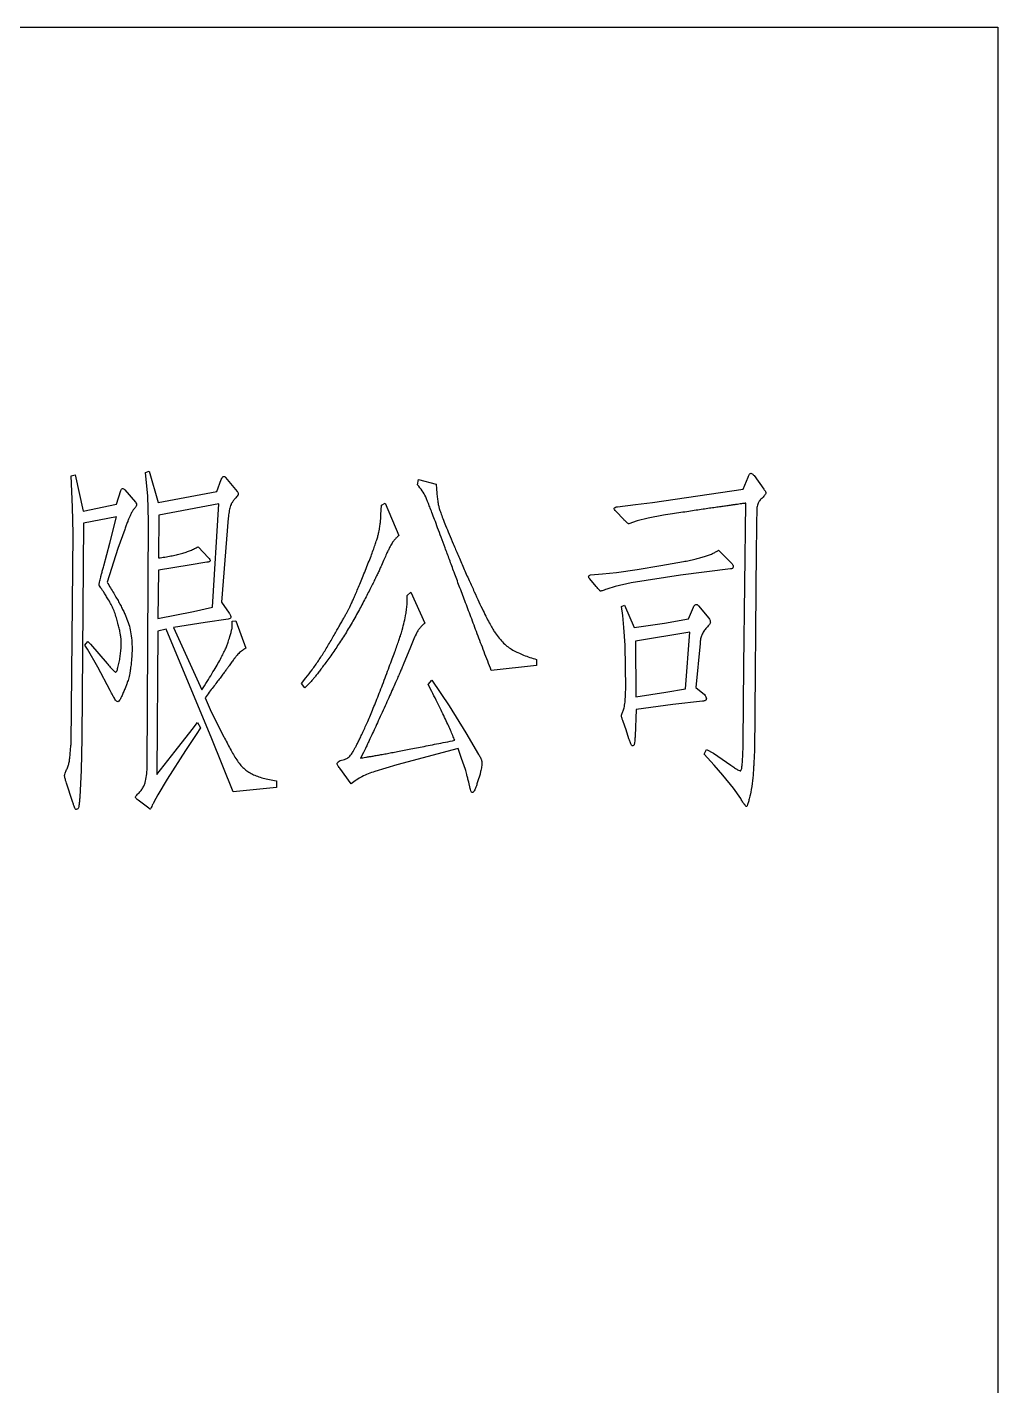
# Model space of a CAD drawing. Header units: millimetres. Extents: x 567 to 1204, y -320 to 307.
# Drawn here: x 840.3 to 955.8, y 145.1 to 306.9 of the extents above; entities that cross this region are included whole.
import ezdxf

# ---------------------------------------------------------------- set-up
doc = ezdxf.new("R2010")
doc.units = ezdxf.units.MM

msp = doc.modelspace()

# ---------------------------------------------------------------- linework, layer by layer
at = {"color": 7, "linetype": 'Continuous', "lineweight": 25}
for p, q in [((600.83, 306.86), (955.83, 306.86)), ((955.83, 306.86), (955.83, -208.14))]:
    msp.add_line(p, q, dxfattribs=at)
at = {"color": 1, "linetype": 'Continuous', "lineweight": 25}
for p, q in [((854.41, 253.87), (854.84, 254)), ((854.84, 254), (855.92, 250.29)), ((845.56, 253.44), (846.04, 253.57)), ((845.74, 249.73), (845.56, 253.44)), ((846.04, 253.57), (846.99, 249.26)), ((854.67, 251.02), (854.41, 253.87)), ((862.91, 251.58), (863.42, 253.01)), ((863.94, 253.26), (865.32, 251.58)), ((886.79, 252.4), (886.88, 253.01)), ((886.88, 253.01), (888.99, 252.45)), ((925.53, 251.88), (926.13, 253.31)), ((926.82, 253.48), (927.99, 251.88)), ((850.96, 250.07), (851.48, 251.71)), ((851.95, 251.8), (853.2, 250.33)), ((854.76, 248.05), (854.67, 251.02)), ((855.92, 250.29), (862.91, 251.58)), ((914.74, 250.29), (925.53, 251.88)), ((845.82, 246.58), (845.74, 249.73)), ((846.99, 249.26), (850.96, 250.07)), ((863.12, 250.12), (856, 248.78)), ((862.39, 237.82), (863.12, 250.12)), ((882.43, 248.82), (882.48, 249.95)), ((882.48, 249.95), (882.91, 250.2)), ((882.91, 250.2), (884.55, 246.36)), ((911.33, 248.26), (910.38, 249.26)), ((910.56, 249.77), (912.71, 250.03)), ((912.71, 250.03), (914.74, 250.29)), ((925.61, 230.83), (925.83, 250.2)), ((847.03, 247.83), (846.85, 222.24)), ((850.96, 248.56), (847.03, 247.83)), ((850.18, 245.46), (850.96, 248.56)), ((854.62, 218.92), (854.76, 248.05)), ((856, 248.78), (855.96, 243.69)), ((864.25, 248.43), (863.47, 238.42)), ((912.93, 248.09), (911.94, 247.74)), ((914.22, 248.43), (912.93, 248.09)), ((916.03, 248.78), (914.22, 248.43)), ((845.56, 221.59), (845.82, 246.58)), ((851.95, 247.09), (851.13, 244.81)), ((849.44, 242.73), (850.18, 245.46)), ((851.13, 244.81), (849.83, 240.8)), ((860.66, 245.02), (861.91, 243.69)), ((922.59, 244.6), (924.1, 243.12)), ((927.08, 244.6), (926.86, 220.47)), ((859.59, 242.82), (855.96, 242.22)), ((861.7, 243.17), (859.59, 242.82)), ((912.93, 242.31), (915.73, 242.78)), ((915.73, 242.78), (918.41, 243.25)), ((855.96, 242.22), (855.87, 236.48)), ((908.05, 240.28), (907.28, 241.18)), ((907.36, 241.66), (908.78, 241.79)), ((908.78, 241.79), (910.47, 241.96)), ((910.47, 241.96), (912.93, 242.31)), ((918.06, 241.62), (912.19, 240.71)), ((924.02, 242.39), (918.06, 241.62)), ((885.54, 239.2), (885.98, 239.63)), ((885.98, 239.63), (887.66, 235.92)), ((910.29, 240.28), (909.3, 239.97)), ((912.19, 240.71), (910.29, 240.28)), ((860.11, 237.3), (862.39, 237.82)), ((863.47, 238.42), (864.38, 237.13)), ((885.54, 238.38), (885.54, 239.2)), ((911.03, 237.9), (911.42, 238.07)), ((911.2, 236.83), (911.03, 237.9)), ((911.42, 238.07), (912.54, 235.4)), ((919.01, 236.44), (919.61, 237.82)), ((920.22, 237.99), (921.43, 236.52)), ((855.87, 236.48), (860.11, 237.3)), ((864.25, 236.39), (861.52, 236)), ((864.72, 236.18), (865.15, 236.22)), ((864.72, 235.4), (864.72, 236.18)), ((865.15, 236.22), (866.36, 232.94)), ((911.33, 235.4), (911.2, 236.83)), ((916.16, 235.92), (919.01, 236.44)), ((855.87, 234.97), (855.75, 217.93)), ((856.86, 235.19), (855.87, 234.97)), ((862.3, 222.16), (856.86, 235.19)), ((861.52, 236), (857.73, 235.4)), ((857.73, 235.4), (861.1, 227.98)), ((911.5, 233.29), (911.33, 235.4)), ((912.54, 235.4), (916.16, 235.92)), ((919.19, 234.84), (912.71, 233.8)), ((918.67, 228.11), (919.19, 234.84)), ((847.2, 233.29), (847.54, 233.76)), ((847.51, 232.81), (847.2, 233.29)), ((847.54, 233.76), (847.85, 233.41)), ((847.85, 233.41), (849.83, 231.13)), ((885.93, 233.07), (885.07, 230.96)), ((911.55, 228.2), (911.5, 233.29)), ((912.71, 233.8), (912.75, 227.16)), ((920.39, 233.5), (919.91, 228.28)), ((848.75, 230.7), (847.51, 232.81)), ((851.13, 230.65), (851.34, 231.61)), ((900.95, 231.61), (900.95, 230.87)), ((850.22, 227.89), (848.75, 230.7)), ((900.95, 230.87), (895.55, 230.27)), ((925.53, 221.72), (925.61, 230.83)), ((872.99, 228.75), (873.5, 229.41)), ((873.38, 228.24), (872.99, 228.75)), ((873.98, 228.84), (873.38, 228.24)), ((888.05, 228.63), (888.48, 229.14)), ((888.48, 229.14), (890.55, 226.08)), ((916.33, 227.72), (918.67, 228.11)), ((919.91, 228.28), (920.91, 227.42)), ((861.49, 227.03), (862.22, 225.35)), ((912.75, 227.16), (916.33, 227.72)), ((920.69, 226.64), (917.15, 226.26)), ((862.22, 225.35), (863.73, 222.41)), ((890.55, 226.08), (892.53, 222.85)), ((912.8, 225.65), (912.66, 222.46)), ((917.15, 226.26), (912.8, 225.65)), ((857.95, 220.69), (859.97, 223.28)), ((859.97, 223.28), (860.58, 224.09)), ((860.97, 223.45), (860.45, 222.68)), ((860.58, 224.09), (860.97, 223.45)), ((911.59, 223.23), (911.25, 224.23)), ((911.94, 222.16), (911.59, 223.23)), ((846.85, 222.24), (846.77, 218.4)), ((860.45, 222.68), (859.15, 220.78)), ((864.85, 215.85), (862.3, 222.16)), ((892.53, 222.85), (894.04, 220.3)), ((855.75, 217.93), (857.95, 220.69)), ((859.15, 220.78), (857, 217.36)), ((880.33, 220.51), (879.98, 219.87)), ((891.63, 220.99), (884.33, 219.05)), ((892.02, 219.82), (891.63, 220.99)), ((920.87, 220.34), (921.17, 220.9)), ((922.07, 219.01), (920.87, 220.34)), ((921.17, 220.9), (921.99, 220.43)), ((921.99, 220.43), (924.06, 219.01)), ((846.77, 218.4), (846.6, 215.25)), ((878.9, 216.81), (877.52, 218.66)), ((877.56, 219.57), (878.08, 219.7)), ((884.33, 219.05), (881.71, 218.27)), ((892.49, 218.49), (892.02, 219.82)), ((923.11, 217.84), (922.07, 219.01)), ((845.74, 214.69), (845, 216.89)), ((857, 217.36), (855.87, 215.51)), ((869.98, 217.15), (869.98, 216.37)), ((893.05, 216.24), (892.88, 216.98)), ((894.22, 217.97), (893.92, 217.02)), ((924.36, 216.29), (923.11, 217.84)), ((855.87, 215.51), (855.4, 214.6)), ((869.98, 216.37), (864.85, 215.85)), ((925.23, 215.04), (924.36, 216.29)), ((854.79, 213.91), (853.55, 214.86))]:
    msp.add_line(p, q, dxfattribs=at)
for points, knots in [([(863.42, 253.01), (863.46, 253.09), (863.51, 253.22), (863.64, 253.39), (863.82, 253.39), (863.9, 253.31), (863.94, 253.26)], [0, 0, 0, 0, 0.352903, 0.578422, 0.754874, 1, 1, 1, 1]), ([(895.55, 230.27), (895.27, 231.02), (894.71, 232.49), (893.9, 234.62), (893.14, 236.63), (892.43, 238.53), (891.76, 240.29), (891.15, 241.93), (890.59, 243.46), (890.07, 244.85), (889.61, 246.11), (889.19, 247.23), (888.83, 248.21), (888.51, 249.04), (888.25, 249.72), (888.04, 250.27), (887.88, 250.66), (887.68, 251.13), (887.34, 251.71), (886.98, 252.16), (886.79, 252.4)], [0, 0, 0, 0, 0.101225, 0.197022, 0.287295, 0.372046, 0.451118, 0.524667, 0.592694, 0.655293, 0.711868, 0.761915, 0.805687, 0.842932, 0.873652, 0.897847, 0.915871, 0.927276, 0.962092, 1, 1, 1, 1]), ([(888.99, 252.45), (889.01, 252.21), (889.04, 251.75), (889.1, 251.1), (889.18, 250.49), (889.25, 249.99), (889.38, 249.51), (889.56, 249.01), (889.8, 248.33), (890.14, 247.48), (890.56, 246.48), (891.05, 245.3), (891.62, 243.97), (892.25, 242.51), (892.89, 241.06), (893.51, 239.71), (894.06, 238.5), (894.55, 237.46), (895, 236.57), (895.37, 235.83), (895.71, 235.25), (896.05, 234.68), (896.49, 234.13), (897, 233.56), (897.54, 233.09), (898.12, 232.71), (898.74, 232.4), (899.42, 232.11), (900.16, 231.84), (900.68, 231.69), (900.95, 231.61)], [0, 0, 0, 0, 0.028284, 0.054332, 0.078668, 0.101064, 0.115242, 0.136701, 0.165406, 0.201464, 0.244885, 0.295344, 0.353411, 0.41852, 0.484066, 0.543213, 0.595524, 0.641679, 0.68112, 0.714086, 0.740723, 0.760821, 0.793455, 0.823853, 0.852137, 0.878923, 0.90609, 0.935123, 0.966478, 1, 1, 1, 1]), ([(926.13, 253.31), (926.15, 253.37), (926.2, 253.49), (926.27, 253.63), (926.35, 253.72), (926.46, 253.79), (926.65, 253.68), (926.75, 253.56), (926.82, 253.48)], [0, 0, 0, 0, 0.199217, 0.351909, 0.459707, 0.530764, 0.698407, 1, 1, 1, 1]), ([(851.48, 251.71), (851.5, 251.77), (851.53, 251.87), (851.66, 251.98), (851.82, 251.92), (851.9, 251.84), (851.95, 251.8)], [0, 0, 0, 0, 0.282235, 0.487326, 0.690514, 1, 1, 1, 1]), ([(865.24, 250.94), (865.14, 250.83), (864.97, 250.64), (864.75, 250.34), (864.58, 250.06), (864.44, 249.67), (864.34, 249.13), (864.28, 248.68), (864.25, 248.43)], [0, 0, 0, 0, 0.150744, 0.284878, 0.403055, 0.50698, 0.726942, 1, 1, 1, 1]), ([(865.32, 251.58), (865.36, 251.53), (865.43, 251.44), (865.47, 251.28), (865.4, 251.1), (865.3, 251), (865.24, 250.94)], [0, 0, 0, 0, 0.253572, 0.446312, 0.654349, 1, 1, 1, 1]), ([(927.99, 251.88), (928.05, 251.79), (928.16, 251.64), (928.24, 251.42), (928.18, 251.28), (928.1, 251.16), (927.97, 251.01), (927.76, 250.8), (927.51, 250.54), (927.31, 250.25), (927.22, 249.96), (927.16, 249.73), (927.15, 249.49), (927.15, 249.21), (927.13, 248.78), (927.13, 248.22), (927.11, 247.51), (927.1, 246.66), (927.09, 245.68), (927.09, 244.97), (927.08, 244.6)], [0, 0, 0, 0, 0.045219, 0.072458, 0.08482, 0.102809, 0.128788, 0.161133, 0.221769, 0.265138, 0.299595, 0.337928, 0.357126, 0.393724, 0.449463, 0.522645, 0.614963, 0.724742, 0.853636, 1, 1, 1, 1]), ([(853.2, 250.33), (853.25, 250.27), (853.33, 250.16), (853.37, 249.94), (853.22, 249.71), (853.05, 249.53), (852.9, 249.34), (852.81, 249.17), (852.69, 248.96), (852.58, 248.68), (852.43, 248.36), (852.28, 247.99), (852.12, 247.56), (852.01, 247.25), (851.95, 247.09)], [0, 0, 0, 0, 0.064295, 0.110813, 0.171711, 0.279709, 0.320033, 0.371589, 0.439617, 0.522748, 0.619344, 0.731977, 0.858434, 1, 1, 1, 1]), ([(910.38, 249.26), (910.32, 249.31), (910.22, 249.4), (910.15, 249.61), (910.33, 249.74), (910.47, 249.76), (910.56, 249.77)], [0, 0, 0, 0, 0.304897, 0.493181, 0.683335, 1, 1, 1, 1]), ([(925.83, 250.2), (925.77, 250.2), (925.65, 250.18), (925.43, 250.15), (925.15, 250.11), (924.81, 250.06), (924.41, 250.01), (923.95, 249.93), (923.42, 249.86), (922.84, 249.78), (922.2, 249.69), (921.5, 249.59), (920.73, 249.47), (919.91, 249.35), (919.03, 249.22), (918.08, 249.08), (917.08, 248.93), (916.39, 248.83), (916.03, 248.78)], [0, 0, 0, 0, 0.016264, 0.038462, 0.067145, 0.101677, 0.142783, 0.189829, 0.243359, 0.302735, 0.367958, 0.439757, 0.518135, 0.601719, 0.692428, 0.788436, 0.890929, 1, 1, 1, 1]), ([(873.5, 229.41), (873.75, 229.73), (874.27, 230.4), (875.01, 231.47), (875.75, 232.63), (876.36, 233.65), (876.84, 234.48), (877.17, 235.06), (877.47, 235.59), (877.75, 236.07), (877.99, 236.51), (878.21, 236.89), (878.39, 237.23), (878.56, 237.54), (878.72, 237.87), (878.91, 238.25), (879.12, 238.72), (879.35, 239.26), (879.62, 239.89), (879.91, 240.59), (880.24, 241.38), (880.58, 242.22), (880.91, 243.06), (881.24, 243.85), (881.49, 244.58), (881.73, 245.22), (881.91, 245.8), (882.07, 246.29), (882.17, 246.72), (882.26, 247.17), (882.32, 247.64), (882.39, 248.12), (882.42, 248.5), (882.43, 248.72), (882.43, 248.82)], [0, 0, 0, 0, 0.056456, 0.117095, 0.180772, 0.24879, 0.28237, 0.313415, 0.341667, 0.367531, 0.390604, 0.411031, 0.428926, 0.444032, 0.459928, 0.479667, 0.503126, 0.530857, 0.562165, 0.597755, 0.637195, 0.680372, 0.723715, 0.763207, 0.798812, 0.830572, 0.858579, 0.882751, 0.902867, 0.91948, 0.946415, 0.96912, 0.986658, 1, 1, 1, 1]), ([(911.94, 247.74), (911.91, 247.75), (911.82, 247.77), (911.7, 247.89), (911.53, 248.05), (911.4, 248.18), (911.33, 248.26)], [0, 0, 0, 0, 0.117849, 0.316034, 0.613179, 1, 1, 1, 1]), ([(884.55, 246.36), (884.46, 246.27), (884.27, 246.1), (883.99, 245.81), (883.72, 245.41), (883.48, 244.98), (883.24, 244.49), (883, 243.99), (882.72, 243.34), (882.44, 242.72), (882.19, 242.15), (881.95, 241.66), (881.7, 241.11), (881.41, 240.53), (881.09, 239.9), (880.74, 239.21), (880.36, 238.49), (879.82, 237.46), (879.11, 236.18), (878.21, 234.68), (877.29, 233.25), (876.5, 232.12), (875.89, 231.28), (875.48, 230.73), (875.12, 230.24), (874.8, 229.83), (874.53, 229.48), (874.31, 229.2), (874.13, 229), (874.02, 228.89), (873.98, 228.84)], [0, 0, 0, 0, 0.018707, 0.036974, 0.058633, 0.088996, 0.109444, 0.136992, 0.171384, 0.212598, 0.236127, 0.262566, 0.291785, 0.323362, 0.35786, 0.39528, 0.435351, 0.477927, 0.564663, 0.649479, 0.732046, 0.812721, 0.850363, 0.883957, 0.913506, 0.939013, 0.960291, 0.977537, 0.990763, 1, 1, 1, 1]), ([(855.96, 243.69), (856.22, 243.72), (856.7, 243.79), (857.41, 243.91), (858.07, 244.05), (858.68, 244.21), (859.25, 244.38), (859.76, 244.57), (860.23, 244.78), (860.52, 244.94), (860.66, 245.02)], [0, 0, 0, 0, 0.155012, 0.300156, 0.437101, 0.566087, 0.685773, 0.798083, 0.902248, 1, 1, 1, 1]), ([(918.41, 243.25), (918.64, 243.3), (919.1, 243.38), (919.75, 243.53), (920.35, 243.68), (920.9, 243.84), (921.4, 244.01), (921.85, 244.19), (922.24, 244.38), (922.48, 244.53), (922.59, 244.6)], [0, 0, 0, 0, 0.163299, 0.314443, 0.454681, 0.584141, 0.703456, 0.812982, 0.911245, 1, 1, 1, 1]), ([(851.48, 234.24), (851.46, 234.38), (851.41, 234.69), (851.31, 235.19), (851.17, 235.77), (851, 236.4), (850.8, 237.06), (850.55, 237.69), (850.27, 238.28), (849.96, 238.81), (849.65, 239.27), (849.42, 239.66), (849.23, 239.93), (849.09, 240.16), (848.99, 240.33), (848.87, 240.44), (848.88, 240.55), (848.9, 240.66), (848.95, 240.84), (849, 241.09), (849.09, 241.41), (849.18, 241.79), (849.31, 242.24), (849.4, 242.56), (849.44, 242.73)], [0, 0, 0, 0, 0.046574, 0.102811, 0.167291, 0.241089, 0.31788, 0.391215, 0.462367, 0.531773, 0.593899, 0.643081, 0.679267, 0.702492, 0.730163, 0.745257, 0.750838, 0.76357, 0.783707, 0.812313, 0.847683, 0.890833, 0.941439, 1, 1, 1, 1]), ([(861.91, 243.69), (861.97, 243.63), (862.07, 243.54), (862.13, 243.37), (862.07, 243.27), (861.99, 243.22), (861.86, 243.19), (861.76, 243.18), (861.7, 243.17)], [0, 0, 0, 0, 0.286174, 0.465827, 0.541275, 0.646963, 0.79998, 1, 1, 1, 1]), ([(924.1, 243.12), (924.17, 243.04), (924.29, 242.89), (924.37, 242.63), (924.25, 242.4), (924.1, 242.39), (924.02, 242.39)], [0, 0, 0, 0, 0.339909, 0.580262, 0.763148, 1, 1, 1, 1]), ([(907.28, 241.18), (907.24, 241.23), (907.17, 241.31), (907.12, 241.46), (907.19, 241.62), (907.3, 241.65), (907.36, 241.66)], [0, 0, 0, 0, 0.274753, 0.502622, 0.724135, 1, 1, 1, 1]), ([(849.83, 240.8), (849.97, 240.58), (850.24, 240.14), (850.62, 239.5), (850.97, 238.9), (851.29, 238.34), (851.56, 237.81), (851.81, 237.31), (852.02, 236.85), (852.27, 236.28), (852.51, 235.56), (852.7, 234.63), (852.81, 233.64), (852.81, 232.95), (852.81, 232.6)], [0, 0, 0, 0, 0.088893, 0.172472, 0.250868, 0.323371, 0.39066, 0.453434, 0.510447, 0.562055, 0.662213, 0.768244, 0.880488, 1, 1, 1, 1]), ([(909.3, 239.97), (909.19, 239.94), (909.01, 239.88), (908.77, 239.79), (908.62, 239.75), (908.52, 239.72), (908.46, 239.81), (908.37, 239.9), (908.22, 240.07), (908.11, 240.2), (908.05, 240.28)], [0, 0, 0, 0, 0.223584, 0.38536, 0.489336, 0.531134, 0.572306, 0.660728, 0.805101, 1, 1, 1, 1]), ([(878.08, 219.7), (878.2, 219.75), (878.48, 219.86), (878.75, 220.12), (878.93, 220.36), (879.06, 220.56), (879.21, 220.81), (879.38, 221.13), (879.58, 221.5), (879.79, 221.93), (880.03, 222.42), (880.29, 222.97), (880.57, 223.58), (880.87, 224.26), (881.18, 225), (881.52, 225.8), (881.86, 226.68), (882.23, 227.61), (882.62, 228.61), (883.01, 229.66), (883.4, 230.68), (883.75, 231.62), (884.06, 232.46), (884.32, 233.19), (884.55, 233.81), (884.72, 234.34), (884.86, 234.75), (885.02, 235.33), (885.21, 236.07), (885.36, 236.85), (885.46, 237.42), (885.5, 237.78), (885.54, 238.1), (885.54, 238.29), (885.54, 238.38)], [0, 0, 0, 0, 0.019498, 0.04414, 0.05286, 0.064168, 0.078799, 0.096346, 0.116826, 0.14067, 0.167181, 0.197062, 0.230183, 0.266136, 0.305631, 0.348792, 0.394685, 0.443957, 0.496784, 0.552764, 0.607753, 0.657273, 0.70103, 0.739027, 0.771664, 0.79884, 0.820264, 0.836247, 0.88668, 0.93269, 0.953366, 0.971377, 0.987137, 1, 1, 1, 1]), ([(919.61, 237.82), (919.65, 237.9), (919.72, 238.03), (919.88, 238.17), (920.08, 238.14), (920.17, 238.04), (920.22, 237.99)], [0, 0, 0, 0, 0.320293, 0.540152, 0.737737, 1, 1, 1, 1]), ([(864.38, 237.13), (864.43, 237.03), (864.53, 236.88), (864.6, 236.63), (864.47, 236.43), (864.33, 236.41), (864.25, 236.39)], [0, 0, 0, 0, 0.351098, 0.577747, 0.749729, 1, 1, 1, 1]), ([(921.43, 236.52), (921.49, 236.43), (921.58, 236.28), (921.64, 236.06), (921.59, 235.9), (921.5, 235.76), (921.36, 235.58), (921.12, 235.33), (920.83, 234.99), (920.59, 234.52), (920.44, 234.03), (920.41, 233.68), (920.39, 233.5)], [0, 0, 0, 0, 0.092302, 0.158862, 0.192076, 0.239974, 0.304087, 0.385034, 0.548964, 0.696505, 0.841208, 1, 1, 1, 1]), ([(861.1, 227.98), (861.31, 228.31), (861.73, 228.95), (862.3, 229.87), (862.79, 230.71), (863.23, 231.45), (863.58, 232.13), (863.87, 232.71), (864.1, 233.2), (864.27, 233.73), (864.42, 234.27), (864.57, 234.78), (864.67, 235.14), (864.71, 235.33), (864.72, 235.4)], [0, 0, 0, 0, 0.14352, 0.273664, 0.390877, 0.494914, 0.586041, 0.664088, 0.728799, 0.781555, 0.865509, 0.929504, 0.974817, 1, 1, 1, 1]), ([(887.66, 235.92), (887.55, 235.83), (887.33, 235.66), (887.04, 235.34), (886.79, 235), (886.53, 234.5), (886.25, 233.85), (886.04, 233.33), (885.93, 233.07)], [0, 0, 0, 0, 0.126096, 0.249181, 0.375093, 0.500307, 0.750772, 1, 1, 1, 1]), ([(851.34, 231.61), (851.37, 231.81), (851.43, 232.24), (851.5, 232.9), (851.54, 233.57), (851.5, 234.02), (851.48, 234.24)], [0, 0, 0, 0, 0.238932, 0.491693, 0.750484, 1, 1, 1, 1]), ([(866.36, 232.94), (866.17, 232.83), (865.84, 232.62), (865.46, 232.29), (865.19, 231.98), (864.96, 231.67), (864.66, 231.29), (864.39, 230.91), (864.14, 230.54), (863.89, 230.21), (863.6, 229.82), (863.27, 229.37), (862.88, 228.86), (862.46, 228.3), (861.99, 227.68), (861.66, 227.25), (861.49, 227.03)], [0, 0, 0, 0, 0.083312, 0.154426, 0.193222, 0.242856, 0.30625, 0.38062, 0.425282, 0.479883, 0.542781, 0.615138, 0.697453, 0.789228, 0.889962, 1, 1, 1, 1]), ([(852.81, 232.6), (852.8, 232.3), (852.76, 231.7), (852.68, 230.94), (852.6, 230.35), (852.54, 229.95), (852.47, 229.59), (852.38, 229.27), (852.27, 228.94), (852.14, 228.57), (851.96, 228.13), (851.78, 227.66), (851.58, 227.23), (851.42, 226.88), (851.27, 226.68), (851.1, 226.54), (850.91, 226.69), (850.73, 226.93), (850.49, 227.36), (850.32, 227.7), (850.22, 227.89)], [0, 0, 0, 0, 0.110653, 0.228088, 0.284558, 0.335598, 0.380641, 0.420431, 0.460915, 0.511024, 0.569565, 0.636724, 0.699768, 0.747361, 0.779852, 0.798515, 0.818566, 0.857805, 0.91805, 1, 1, 1, 1]), ([(849.83, 231.13), (849.96, 230.99), (850.19, 230.73), (850.48, 230.39), (850.69, 230.22), (850.82, 230.07), (850.94, 230.11), (851, 230.24), (851.07, 230.41), (851.11, 230.56), (851.13, 230.65)], [0, 0, 0, 0, 0.277538, 0.48228, 0.618722, 0.685633, 0.722908, 0.78142, 0.872076, 1, 1, 1, 1]), ([(885.07, 230.96), (885.02, 230.83), (884.9, 230.54), (884.69, 230.06), (884.44, 229.49), (884.14, 228.83), (883.82, 228.07), (883.44, 227.23), (883.02, 226.29), (882.56, 225.31), (882.12, 224.33), (881.72, 223.44), (881.36, 222.67), (881.05, 222.01), (880.8, 221.47), (880.6, 221.04), (880.45, 220.74), (880.36, 220.58), (880.33, 220.51)], [0, 0, 0, 0, 0.03673, 0.082161, 0.13681, 0.19966, 0.271505, 0.352061, 0.441331, 0.539315, 0.636055, 0.721083, 0.795368, 0.85868, 0.91102, 0.951647, 0.981547, 1, 1, 1, 1]), ([(891.2, 221.98), (891.12, 222.17), (890.96, 222.58), (890.69, 223.22), (890.36, 223.94), (889.99, 224.73), (889.57, 225.6), (889.1, 226.54), (888.59, 227.56), (888.23, 228.26), (888.05, 228.63)], [0, 0, 0, 0, 0.082647, 0.178067, 0.285041, 0.404036, 0.535062, 0.67773, 0.833226, 1, 1, 1, 1]), ([(911.25, 224.23), (911.21, 224.31), (911.15, 224.47), (911.09, 224.67), (911.05, 224.83), (911.04, 225.01), (911.14, 225.26), (911.25, 225.56), (911.37, 225.87), (911.42, 226.19), (911.48, 226.54), (911.5, 226.92), (911.52, 227.3), (911.53, 227.64), (911.55, 227.94), (911.55, 228.12), (911.55, 228.2)], [0, 0, 0, 0, 0.067201, 0.119939, 0.160044, 0.186832, 0.250574, 0.354598, 0.422749, 0.499876, 0.587304, 0.68515, 0.782793, 0.867796, 0.940224, 1, 1, 1, 1]), ([(920.91, 227.42), (920.98, 227.34), (921.11, 227.2), (921.16, 226.97), (921.12, 226.8), (921.01, 226.72), (920.87, 226.66), (920.76, 226.65), (920.69, 226.64)], [0, 0, 0, 0, 0.273583, 0.496632, 0.596382, 0.70018, 0.828793, 1, 1, 1, 1]), ([(845, 216.89), (844.97, 216.99), (844.91, 217.17), (844.84, 217.42), (844.8, 217.61), (844.77, 217.83), (844.84, 218.13), (845.03, 218.5), (845.22, 218.92), (845.34, 219.39), (845.4, 219.92), (845.46, 220.51), (845.5, 221.09), (845.54, 221.45), (845.56, 221.59)], [0, 0, 0, 0, 0.065114, 0.116975, 0.15892, 0.188076, 0.251235, 0.344645, 0.448106, 0.538058, 0.640538, 0.775806, 0.908322, 1, 1, 1, 1]), ([(863.73, 222.41), (863.98, 221.92), (864.46, 220.99), (865.1, 219.89), (865.64, 219.12), (866.09, 218.64), (866.58, 218.25), (867.13, 217.93), (867.75, 217.68), (868.43, 217.46), (869.18, 217.29), (869.71, 217.2), (869.98, 217.15)], [0, 0, 0, 0, 0.190246, 0.3615, 0.439947, 0.5144, 0.586687, 0.658247, 0.733135, 0.81505, 0.903577, 1, 1, 1, 1]), ([(879.98, 219.87), (880.08, 219.88), (880.29, 219.92), (880.64, 219.96), (881.05, 220.04), (881.51, 220.11), (882.02, 220.21), (882.59, 220.31), (883.21, 220.42), (883.88, 220.55), (884.61, 220.69), (885.39, 220.83), (886.23, 221.01), (887.12, 221.17), (888.06, 221.36), (889.06, 221.56), (890.11, 221.76), (890.83, 221.91), (891.2, 221.98)], [0, 0, 0, 0, 0.026051, 0.057169, 0.092975, 0.133842, 0.179413, 0.230041, 0.285178, 0.345022, 0.410026, 0.480085, 0.554311, 0.634139, 0.718027, 0.807077, 0.901178, 1, 1, 1, 1]), ([(912.66, 222.46), (912.66, 222.32), (912.64, 222.07), (912.61, 221.75), (912.58, 221.54), (912.53, 221.38), (912.42, 221.33), (912.3, 221.31), (912.22, 221.43), (912.14, 221.59), (912.05, 221.84), (911.98, 222.04), (911.94, 222.16)], [0, 0, 0, 0, 0.190278, 0.334882, 0.431403, 0.485471, 0.542228, 0.59115, 0.63393, 0.715019, 0.835265, 1, 1, 1, 1]), ([(925.23, 218.36), (925.25, 218.4), (925.34, 218.52), (925.38, 218.81), (925.43, 219.25), (925.47, 219.81), (925.48, 220.4), (925.52, 220.93), (925.52, 221.36), (925.52, 221.61), (925.53, 221.72)], [0, 0, 0, 0, 0.042266, 0.12757, 0.256348, 0.433506, 0.61986, 0.776149, 0.902179, 1, 1, 1, 1]), ([(894.04, 220.3), (894.08, 220.23), (894.16, 220.1), (894.25, 219.92), (894.32, 219.78), (894.39, 219.64), (894.43, 219.44), (894.44, 219.21), (894.42, 218.95), (894.38, 218.68), (894.31, 218.35), (894.25, 218.1), (894.22, 217.97)], [0, 0, 0, 0, 0.102233, 0.182064, 0.246626, 0.290075, 0.37411, 0.494966, 0.579124, 0.690486, 0.832566, 1, 1, 1, 1]), ([(926.86, 220.47), (926.85, 220.31), (926.84, 219.97), (926.8, 219.43), (926.77, 218.83), (926.71, 217.95), (926.62, 216.82), (926.41, 215.71), (926.22, 214.94), (926.12, 214.49), (926.03, 214.27), (925.95, 214.07), (925.81, 214.19), (925.68, 214.35), (925.46, 214.66), (925.31, 214.9), (925.23, 215.04)], [0, 0, 0, 0, 0.062775, 0.133942, 0.21262, 0.298907, 0.47863, 0.658796, 0.737859, 0.794823, 0.830529, 0.845597, 0.858355, 0.888, 0.935318, 1, 1, 1, 1]), ([(853.46, 215.55), (853.58, 215.68), (853.81, 215.91), (854.09, 216.3), (854.3, 216.7), (854.46, 217.27), (854.57, 218.01), (854.6, 218.61), (854.62, 218.92)], [0, 0, 0, 0, 0.140501, 0.269083, 0.392168, 0.508458, 0.748436, 1, 1, 1, 1]), ([(877.52, 218.66), (877.47, 218.72), (877.38, 218.83), (877.28, 218.98), (877.22, 219.12), (877.23, 219.28), (877.35, 219.45), (877.49, 219.52), (877.56, 219.57)], [0, 0, 0, 0, 0.207951, 0.366958, 0.491323, 0.586998, 0.77401, 1, 1, 1, 1]), ([(892.88, 216.98), (892.84, 217.15), (892.75, 217.46), (892.64, 217.88), (892.55, 218.22), (892.51, 218.41), (892.49, 218.49)], [0, 0, 0, 0, 0.339299, 0.623897, 0.839802, 1, 1, 1, 1]), ([(924.06, 219.01), (924.21, 218.9), (924.47, 218.71), (924.82, 218.5), (925.06, 218.36), (925.19, 218.36), (925.23, 218.36)], [0, 0, 0, 0, 0.411787, 0.717515, 0.91004, 1, 1, 1, 1]), ([(881.71, 218.27), (881.44, 218.18), (880.91, 218), (880.17, 217.66), (879.49, 217.27), (879.09, 216.96), (878.9, 216.81)], [0, 0, 0, 0, 0.268503, 0.524442, 0.766405, 1, 1, 1, 1]), ([(893.92, 217.02), (893.87, 216.87), (893.8, 216.59), (893.67, 216.24), (893.55, 215.98), (893.45, 215.82), (893.31, 215.74), (893.19, 215.84), (893.11, 216.01), (893.08, 216.16), (893.05, 216.24)], [0, 0, 0, 0, 0.237018, 0.424363, 0.566122, 0.659616, 0.715523, 0.771521, 0.863245, 1, 1, 1, 1]), ([(846.6, 215.25), (846.58, 215.06), (846.55, 214.71), (846.51, 214.27), (846.45, 213.99), (846.37, 213.8), (846.23, 213.77), (846.1, 213.73), (846.01, 213.86), (845.94, 214.04), (845.85, 214.33), (845.78, 214.56), (845.74, 214.69)], [0, 0, 0, 0, 0.217578, 0.377175, 0.482893, 0.534067, 0.587323, 0.631672, 0.666324, 0.738282, 0.848848, 1, 1, 1, 1]), ([(853.55, 214.86), (853.47, 214.92), (853.35, 215.01), (853.19, 215.18), (853.29, 215.38), (853.39, 215.49), (853.46, 215.55)], [0, 0, 0, 0, 0.335801, 0.507904, 0.679573, 1, 1, 1, 1]), ([(855.4, 214.6), (855.34, 214.48), (855.22, 214.28), (855.1, 214.01), (855, 213.89), (854.97, 213.76), (854.89, 213.85), (854.83, 213.89), (854.79, 213.91)], [0, 0, 0, 0, 0.355812, 0.608838, 0.761708, 0.811803, 0.859982, 1, 1, 1, 1])]:
    msp.add_open_spline(points, degree=3, knots=knots, dxfattribs=at)

doc.saveas('drawing.dxf')
